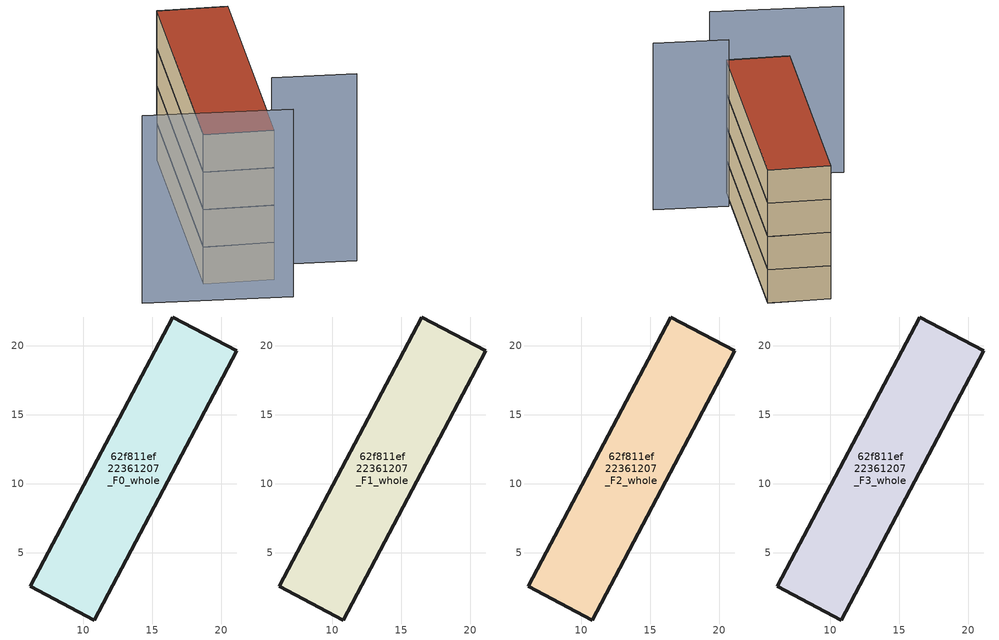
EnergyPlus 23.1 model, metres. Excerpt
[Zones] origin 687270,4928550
62f811ef22361207_F0_whole
 floor ground (EU_floor_Construction): 10.8,0.12 21.13,19.64 16.49,22.1 6.16,2.58 z0
 wall outside (EU_wall_Construction): 16.49,22.1 21.13,19.64 10.8,0.12 6.16,2.58 16.49,22.1 z0:3
62f811ef22361207_F1_whole
 floor to 62f811ef22361207_F0_whole (EU_floor_Construction): 10.79,0.12 21.13,19.64 16.49,22.1 6.15,2.58 z3
 wall outside (EU_wall_Construction): 16.49,22.1 21.13,19.64 10.8,0.12 6.16,2.58 16.49,22.1 z3:6
62f811ef22361207_F2_whole
 floor to 62f811ef22361207_F1_whole (EU_floor_Construction): 10.79,0.12 21.13,19.64 16.49,22.1 6.15,2.58 z6
 wall outside (EU_wall_Construction): 16.49,22.1 21.13,19.64 10.8,0.12 6.16,2.58 16.49,22.1 z6:9
62f811ef22361207_F3_whole
 floor to 62f811ef22361207_F2_whole (EU_floor_Construction): 10.79,0.12 21.13,19.64 16.49,22.1 6.15,2.58 z9
 wall outside (EU_wall_Construction): 16.49,22.1 21.13,19.64 10.8,0.12 6.16,2.58 16.49,22.1 z9:12
 roof outside (EU_roof_Construction): 21.13,19.64 10.8,0.12 6.16,2.58 16.49,22.1 z12
shading: 12.24,2.34 17.6,-0.79 / 0.66,2.61 10.16,-3.05 z0:15
[Building]
EU S2 Campaign: North Axis=0; Terrain=City; Solar Distribution=FullExterior
[Site:Location]
Bologna: Latitude=44.5; Longitude=11.25; Time Zone=1; Elevation=37
[SizingPeriod:WeatherFileDays]
AnnualSizingPeriod: Begin Month=1; Begin Day of Month=1; End Month=12; End Day of Month=31; Day of Week for Start Day=Monday; Use Weather File Daylight Saving Period=No; Use Weather File Rain and Snow Indicators=No
[MATERIAL]
EU_InternalMass_Material: Roughness=MediumRough; Thickness=0.1; Conductivity=1; Density=1800; Specific Heat=900; Thermal Absorptance=0.9; Solar Absorptance=0.7; Visible Absorptance=0.7
[MATERIAL:NOMASS] Roughness=MediumRough; Thermal Absorptance=0.9; Solar Absorptance=0.7; Visible Absorptance=0.7
Name | Thermal Resistance
EU_wall_NoMass | 0.937881
EU_roof_NoMass | 0.548572
EU_floor_NoMass | 0.71348
[CONSTRUCTION]
EU_wall_Construction: EU_wall_NoMass
EU_roof_Construction: EU_roof_NoMass
EU_floor_Construction: EU_floor_NoMass
EU_InternalMass_Construction: EU_InternalMass_Material
[ZONE] Type=1; Multiplier=1; Ceiling Height=autocalculate; Floor Area=autocalculate; Part of Total Floor Area=Yes
Name | Volume
62f811ef22361207_F0_whole | 347.906
62f811ef22361207_F1_whole; 62f811ef22361207_F2_whole; 62f811ef22361207_F3_whole | 347.905
[INTERNALMASS] Construction=EU_InternalMass_Construction; Surface Area=115.968
Name | Zone or ZoneList
62f811ef22361207_F0_whole_EU_InternalMass | 62f811ef22361207_F0_whole
62f811ef22361207_F1_whole_EU_InternalMass | 62f811ef22361207_F1_whole
62f811ef22361207_F2_whole_EU_InternalMass | 62f811ef22361207_F2_whole
62f811ef22361207_F3_whole_EU_InternalMass | 62f811ef22361207_F3_whole
[OTHEREQUIPMENT] Fuel Type=Electricity; Design Level Calculation Method=Watts/Area; Power per Zone Floor Area=1; Fraction Latent=0; Fraction Radiant=0; Fraction Lost=0; Carbon Dioxide Generation Rate=0; EndUse Subcategory=EU_Step8_InternalGains
Name | Zone or ZoneList or Space or SpaceList | Schedule
EU_Step8_InternalGain_62f811ef22361207_F0_whole_f000 | 62f811ef22361207_F0_whole | EU_Step8_GainSchedule_62f811ef22361207_F0_whole_f000
EU_Step8_InternalGain_62f811ef22361207_F1_whole_f000 | 62f811ef22361207_F1_whole | EU_Step8_GainSchedule_62f811ef22361207_F1_whole_f000
EU_Step8_InternalGain_62f811ef22361207_F2_whole_f000 | 62f811ef22361207_F2_whole | EU_Step8_GainSchedule_62f811ef22361207_F2_whole_f000
EU_Step8_InternalGain_62f811ef22361207_F3_whole_f000 | 62f811ef22361207_F3_whole | EU_Step8_GainSchedule_62f811ef22361207_F3_whole_f000
[ZONEVENTILATION:DESIGNFLOWRATE] Schedule=EU_AlwaysOn; Design Flow Rate Calculation Method=AirChanges/Hour; Air Changes per Hour=0.687892; Ventilation Type=Natural; Fan Pressure Rise=0; Fan Total Efficiency=1; Constant Term Coefficient=1; Temperature Term Coefficient=0; Velocity Term Coefficient=0; Velocity Squared Term Coefficient=0; Minimum Indoor Temperature=-100; Maximum Indoor Temperature=100; Delta Temperature=-100; Minimum Outdoor Temperature=-100; Maximum Outdoor Temperature=100; Maximum Wind Speed=40
Name | Zone or ZoneList or Space or SpaceList
EU_ConstantAir_62f811ef22361207_F0_whole | 62f811ef22361207_F0_whole
EU_ConstantAir_62f811ef22361207_F1_whole | 62f811ef22361207_F1_whole
EU_ConstantAir_62f811ef22361207_F2_whole | 62f811ef22361207_F2_whole
EU_ConstantAir_62f811ef22361207_F3_whole | 62f811ef22361207_F3_whole
[HVACTEMPLATE:THERMOSTAT] Constant Heating Setpoint=20; Constant Cooling Setpoint=50
EU_HeatOnly_62f811ef22361207_F0_whole; EU_HeatOnly_62f811ef22361207_F1_whole; EU_HeatOnly_62f811ef22361207_F2_whole; EU_HeatOnly_62f811ef22361207_F3_whole
[HVACTEMPLATE:ZONE:IDEALLOADSAIRSYSTEM] System Availability Schedule=EU_AlwaysOn; Maximum Heating Supply Air Temperature=50; Minimum Cooling Supply Air Temperature=13; Maximum Heating Supply Air Humidity Ratio=0.0156; Minimum Cooling Supply Air Humidity Ratio=0.0077; Heating Limit=NoLimit; Cooling Limit=NoLimit; Heating Availability Schedule=EU_AlwaysOn; Cooling Availability Schedule=EU_CoolingOff; Dehumidification Control Type=ConstantSensibleHeatRatio; Cooling Sensible Heat Ratio=0.7; Dehumidification Setpoint=60; Humidification Control Type=None; Humidification Setpoint=30; Outdoor Air Method=None; Outdoor Air Flow Rate per Person=0.00944; Outdoor Air Flow Rate per Zone Floor Area=0; Outdoor Air Flow Rate per Zone=0; Demand Controlled Ventilation Type=None; Outdoor Air Economizer Type=NoEconomizer; Heat Recovery Type=None; Sensible Heat Recovery Effectiveness=0.7; Latent Heat Recovery Effectiveness=0.65
Name | Template Thermostat
62f811ef22361207_F0_whole | EU_HeatOnly_62f811ef22361207_F0_whole
62f811ef22361207_F1_whole | EU_HeatOnly_62f811ef22361207_F1_whole
62f811ef22361207_F2_whole | EU_HeatOnly_62f811ef22361207_F2_whole
62f811ef22361207_F3_whole | EU_HeatOnly_62f811ef22361207_F3_whole
[SIZING:ZONE] Zone Cooling Design Supply Air Temperature Input Method=SupplyAirTemperature; Zone Cooling Design Supply Air Temperature=13; Zone Heating Design Supply Air Temperature Input Method=SupplyAirTemperature; Zone Heating Design Supply Air Temperature=50; Zone Cooling Design Supply Air Humidity Ratio=0.008; Zone Heating Design Supply Air Humidity Ratio=0.008; Cooling Design Air Flow Method=DesignDay; Cooling Design Air Flow Rate=0; Cooling Minimum Air Flow per Zone Floor Area=0.000762; Cooling Minimum Air Flow=0; Cooling Minimum Air Flow Fraction=0.2; Heating Design Air Flow Method=DesignDay; Heating Design Air Flow Rate=0; Heating Maximum Air Flow per Zone Floor Area=0.002032; Heating Maximum Air Flow=0.141576; Heating Maximum Air Flow Fraction=0.3; Account for Dedicated Outdoor Air System=No; Dedicated Outdoor Air System Control Strategy=NeutralSupplyAir; Dedicated Outdoor Air Low Setpoint Temperature for Design=autosize; Dedicated Outdoor Air High Setpoint Temperature for Design=autosize; Zone Load Sizing Method=Sensible Load Only No Latent Load; Zone Latent Cooling Design Supply Air Humidity Ratio Input Method=HumidityRatioDifference; Zone Cooling Design Supply Air Humidity Ratio Difference=0.005; Zone Latent Heating Design Supply Air Humidity Ratio Input Method=HumidityRatioDifference; Zone Humidification Design Supply Air Humidity Ratio Difference=0.005
62f811ef22361207_F0_whole; 62f811ef22361207_F1_whole; 62f811ef22361207_F2_whole; 62f811ef22361207_F3_whole
[SCHEDULE:CONSTANT]
Name | Hourly Value
EU_AlwaysOn | 1
EU_CoolingOff | 0
[SCHEDULE:FILE] Column Number=1; Rows to Skip at Top=0; Number of Hours of Data=8760; Column Separator=Comma; Interpolate to Timestep=No; Minutes per Item=60; Adjust Schedule for Daylight Savings=Yes
Name | File
EU_Step8_GainSchedule_62f811ef22361207_F0_whole_f000 | ../../schedules/62f811ef22361207/62f811ef22361207_F0_whole_f000_gain.csv
EU_Step8_GainSchedule_62f811ef22361207_F1_whole_f000 | ../../schedules/62f811ef22361207/62f811ef22361207_F1_whole_f000_gain.csv
EU_Step8_GainSchedule_62f811ef22361207_F2_whole_f000 | ../../schedules/62f811ef22361207/62f811ef22361207_F2_whole_f000_gain.csv
EU_Step8_GainSchedule_62f811ef22361207_F3_whole_f000 | ../../schedules/62f811ef22361207/62f811ef22361207_F3_whole_f000_gain.csv
